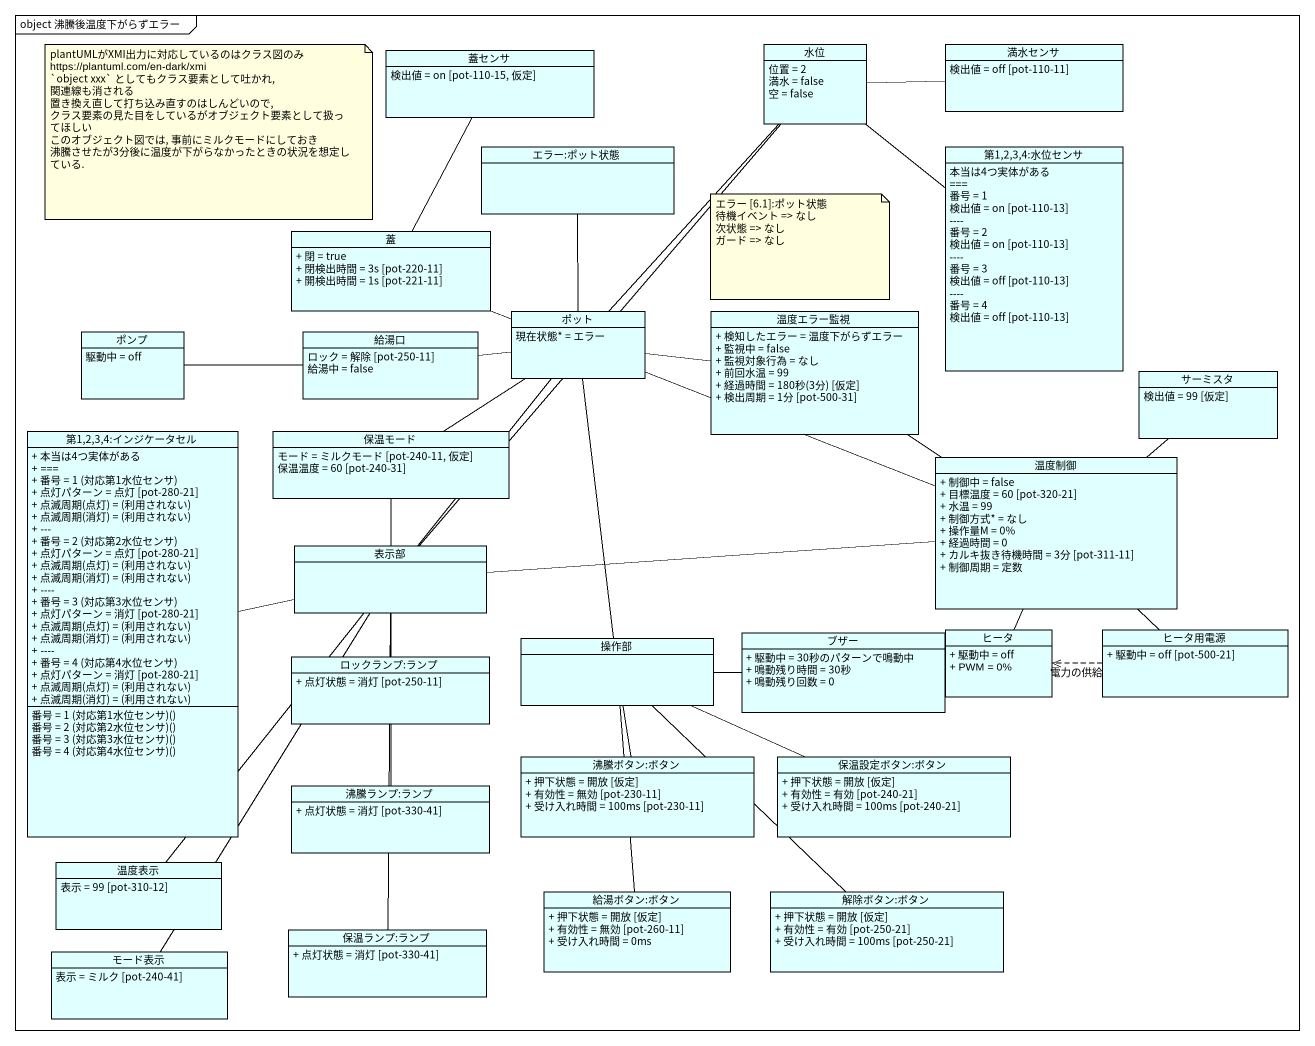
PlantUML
@startuml
mainframe object 沸騰後温度下がらずエラー
hide circle
hide empty members
skinparam classAttributeIconSize 0
class 水位 #E0FFFF {
  位置 = 2
  満水 = false
  空 = false
}
class 満水センサ #E0FFFF {
  検出値 = off [pot-110-11]
}
class 蓋センサ #E0FFFF {
  検出値 = on [pot-110-15, 仮定]
}
class "エラー:ポット状態" as エラー_ポット状態 #E0FFFF
class "第1,2,3,4:水位センサ" as 第1_2_3_4_水位センサ #E0FFFF {
  本当は4つ実体がある
  ~===
  番号 = 1
  検出値 = on [pot-110-13]
  ~--~--
  番号 = 2
  検出値 = on [pot-110-13]
  ~--~--
  番号 = 3
  検出値 = off [pot-110-13]
  ~--~--
  番号 = 4
  検出値 = off [pot-110-13]
}
class 蓋 #E0FFFF {
  + 閉 = true
  + 閉検出時間 = 3s [pot-220-11]
  + 開検出時間 = 1s [pot-221-11]
}
class ポンプ #E0FFFF {
  駆動中 = off
}
class 給湯口 #E0FFFF {
  ロック = 解除 [pot-250-11]
  給湯中 = false
}
class ポット #E0FFFF {
  現在状態* = エラー
}
class 温度エラー監視 #E0FFFF {
  + 検知したエラー = 温度下がらずエラー
  + 監視中 = false
  + 監視対象行為 = なし
  + 前回水温 = 99
  {field} + 経過時間 = 180秒(3分) [仮定]
  + 検出周期 = 1分 [pot-500-31]
}
class サーミスタ #E0FFFF {
  検出値 = 99 [仮定]
}
class "第1,2,3,4:インジケータセル" as 第1_2_3_4_インジケータセル #E0FFFF {
  + 本当は4つ実体がある
  + ===
  {field} + 番号 = 1 (対応第1水位センサ)
  + 点灯パターン = 点灯 [pot-280-21]
  {field} + 点滅周期(点灯) = (利用されない)
  {field} + 点滅周期(消灯) = (利用されない)
  + ---
  {field} + 番号 = 2 (対応第2水位センサ)
  + 点灯パターン = 点灯 [pot-280-21]
  {field} + 点滅周期(点灯) = (利用されない)
  {field} + 点滅周期(消灯) = (利用されない)
  + ~--~--
  {field} + 番号 = 3 (対応第3水位センサ)
  + 点灯パターン = 消灯 [pot-280-21]
  {field} + 点滅周期(点灯) = (利用されない)
  {field} + 点滅周期(消灯) = (利用されない)
  + ~--~--
  {field} + 番号 = 4 (対応第4水位センサ)
  + 点灯パターン = 消灯 [pot-280-21]
  {field} + 点滅周期(点灯) = (利用されない)
  {field} + 点滅周期(消灯) = (利用されない)
  番号 = 1 (対応第1水位センサ)()
  番号 = 2 (対応第2水位センサ)()
  番号 = 3 (対応第3水位センサ)()
  番号 = 4 (対応第4水位センサ)()
}
class 保温モード #E0FFFF {
  モード = ミルクモード [pot-240-11, 仮定]
  保温温度 = 60 [pot-240-31]
}
class 温度制御 #E0FFFF {
  + 制御中 = false
  + 目標温度 = 60 [pot-320-21]
  + 水温 = 99
  + 制御方式* = なし
  + 操作量M = 0%
  + 経過時間 = 0
  + カルキ抜き待機時間 = 3分 [pot-311-11]
  + 制御周期 = 定数
}
class 表示部 #E0FFFF
class 操作部 #E0FFFF
class ブザー #E0FFFF {
  + 駆動中 = 30秒のパターンで鳴動中
  + 鳴動残り時間 = 30秒
  + 鳴動残り回数 = 0
}
class ヒータ #E0FFFF {
  + 駆動中 = off
  + PWM = 0%
}
class ヒータ用電源 #E0FFFF {
  + 駆動中 = off [pot-500-21]
}
class "ロックランプ:ランプ" as ロックランプ_ランプ #E0FFFF {
  + 点灯状態 = 消灯 [pot-250-11]
}
class "沸騰ボタン:ボタン" as 沸騰ボタン_ボタン #E0FFFF {
  + 押下状態 = 開放 [仮定]
  + 有効性 = 無効 [pot-230-11]
  + 受け入れ時間 = 100ms [pot-230-11]
}
class "保温設定ボタン:ボタン" as 保温設定ボタン_ボタン #E0FFFF {
  + 押下状態 = 開放 [仮定]
  + 有効性 = 有効 [pot-240-21]
  + 受け入れ時間 = 100ms [pot-240-21]
}
class "沸騰ランプ:ランプ" as 沸騰ランプ_ランプ #E0FFFF {
  + 点灯状態 = 消灯 [pot-330-41]
}
class 温度表示 #E0FFFF {
  表示 = 99 [pot-310-12]
}
class "給湯ボタン:ボタン" as 給湯ボタン_ボタン #E0FFFF {
  + 押下状態 = 開放 [仮定]
  + 有効性 = 無効 [pot-260-11]
  + 受け入れ時間 = 0ms
}
class "解除ボタン:ボタン" as 解除ボタン_ボタン #E0FFFF {
  + 押下状態 = 開放 [仮定]
  + 有効性 = 有効 [pot-250-21]
  + 受け入れ時間 = 100ms [pot-250-21]
}
class モード表示 #E0FFFF {
  表示 = ミルク [pot-240-41]
}
class "保温ランプ:ランプ" as 保温ランプ_ランプ #E0FFFF {
  + 点灯状態 = 消灯 [pot-330-41]
}
水位 -right- 満水センサ
水位 -- 第1_2_3_4_水位センサ
水位 -- ポット
水位 -- 表示部
蓋 -up- 蓋センサ
蓋 -right- ポット
給湯口 -left- ポンプ
ポット -up- エラー_ポット状態
ポット -left- 給湯口
ポット -right- 温度エラー監視
ポット -- 保温モード
ポット -right- 温度制御
ポット -- 表示部
ポット -- 操作部
保温モード -- 表示部
温度制御 -up- 温度エラー監視
温度制御 -up- サーミスタ
温度制御 -left- 表示部
温度制御 -- ヒータ
温度制御 -- ヒータ用電源
表示部 -left- 第1_2_3_4_インジケータセル
表示部 -- ロックランプ_ランプ
表示部 -- 沸騰ランプ_ランプ
表示部 -- 温度表示
表示部 -- モード表示
表示部 -- 保温ランプ_ランプ
操作部 -right- ブザー
操作部 -- 沸騰ボタン_ボタン
操作部 -right- 保温設定ボタン_ボタン
操作部 -- 給湯ボタン_ボタン
操作部 -- 解除ボタン_ボタン
ヒータ用電源 .left.> ヒータ : 電力の供給
note as N1
  plantUMLがXMI出力に対応しているのはクラス図のみ
  https://plantuml.com/en-dark/xmi
  `object xxx` としてもクラス要素として吐かれ, 関連線も消される
  置き換え直して打ち込み直すのはしんどいので,
  クラス要素の見た目をしているがオブジェクト要素として扱ってほしい
  このオブジェクト図では, 事前にミルクモードにしておき
  沸騰させたが3分後に温度が下がらなかったときの状況を想定している.
end note
note as N2
  エラー [6.1]:ポット状態
  待機イベント => なし
  次状態 => なし
  ガード => なし
end note
@enduml
